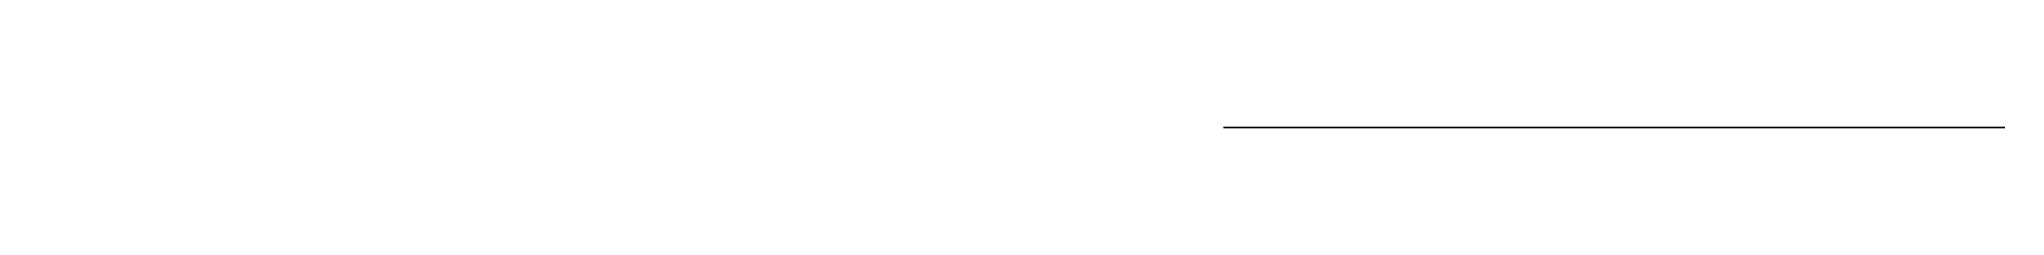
# Model space of a CAD drawing. Header units: millimetres. Extents: x -13.6 to 61.7, y 0 to 0.
import ezdxf

# ---------------------------------------------------------------- set-up
doc = ezdxf.new("R2010")
doc.units = ezdxf.units.MM
doc.header["$MEASUREMENT"] = 0
doc.linetypes.add('ACAD_ISO03W100', pattern=[30, 12, -18])
doc.styles.get("Standard").update_dxf_attribs({"font": 'arial.ttf'})

msp = doc.modelspace()

# ---------------------------------------------------------------- linework, layer by layer
at = {"color": 0, "linetype": 'Continuous', "lineweight": 0}
for p, q in [((32.426, 0, -0.03), (31.757, 0, -0.03)), ((32.426, 0, 39.341), (31.757, 0, 39.341)), ((32.426, 0, -0.03), (31.757, 0, -0.03)), ((31.757, 0, 39.341), (32.426, 0, 39.341)), ((31.757, 0, -0.03), (31.757, 0, 39.341)), ((31.757, 0, 39.341), (31.757, 0, -0.03)), ((40.93, 0, -0.03), (32.426, 0, -0.03)), ((40.93, 0, 39.341), (32.426, 0, 39.341)), ((32.426, 0, 39.341), (32.426, 0, -0.03)), ((40.93, 0, -0.03), (32.426, 0, -0.03)), ((32.426, 0, 39.341), (40.93, 0, 39.341)), ((32.426, 0, -0.03), (32.426, 0, 39.341)), ((40.024, 0, 20.991), (40.499, 0, 20.991)), ((40.024, 0, 21.772), (40.024, 0, 21.033)), ((40.024, 0, 21.033), (40.024, 0, 21.772)), ((40.024, 0, 21.821), (40.024, 0, 21.772)), ((40.499, 0, 20.991), (40.024, 0, 20.991)), ((40.499, 0, 19.022), (40.024, 0, 19.022)), ((40.024, 0, 19.022), (40.499, 0, 19.022)), ((40.024, 0, 19.852), (40.024, 0, 19.065)), ((40.024, 0, 19.065), (40.024, 0, 19.852)), ((40.024, 0, 22.959), (40.499, 0, 22.959)), ((40.024, 0, 23.741), (40.024, 0, 23.002)), ((40.024, 0, 23.002), (40.024, 0, 23.789)), ((40.024, 0, 23.789), (40.024, 0, 23.741)), ((40.499, 0, 22.959), (40.024, 0, 22.959)), ((40.024, 0, 19.065), (40.024, 0, 19.852)), ((40.024, 0, 23.002), (40.024, 0, 23.789)), ((40.024, 0, 21.033), (40.024, 0, 21.821)), ((40.024, 0, 23.002), (40.024, 0, 23.002)), ((40.024, 0, 23.003), (40.024, 0, 23.396)), ((40.024, 0, 21.772), (40.024, 0, 21.035)), ((40.024, 0, 21.034), (40.024, 0, 21.033)), ((40.024, 0, 21.772), (40.024, 0, 21.821)), ((40.024, 0, 19.804), (40.024, 0, 19.065)), ((40.024, 0, 19.065), (40.024, 0, 19.852)), ((40.499, 0, 19.804), (40.499, 0, 19.852)), ((40.499, 0, 19.997), (40.499, 0, 19.459)), ((40.499, 0, 19.459), (40.499, 0, 18.921)), ((40.499, 0, 21.965), (40.499, 0, 21.427)), ((40.499, 0, 21.427), (40.499, 0, 20.889)), ((40.499, 0, 23.396), (40.499, 0, 22.858)), ((40.499, 0, 23.934), (40.499, 0, 23.396)), ((40.499, 0, 21.427), (40.499, 0, 21.965)), ((40.499, 0, 20.889), (40.499, 0, 21.427)), ((40.499, 0, 23.396), (40.499, 0, 23.934)), ((40.499, 0, 22.858), (40.499, 0, 23.396)), ((40.499, 0, 19.459), (40.499, 0, 19.997)), ((40.499, 0, 18.921), (40.499, 0, 19.459)), ((40.93, 0, 23.975), (40.54, 0, 23.975)), ((40.54, 0, 20.847), (40.93, 0, 20.847)), ((40.54, 0, 20.017), (40.54, 0, 20.038)), ((40.54, 0, 19.479), (40.54, 0, 20.017)), ((40.54, 0, 18.879), (40.93, 0, 18.879)), ((40.54, 0, 18.9), (40.54, 0, 19.438)), ((40.93, 0, 19.479), (40.54, 0, 19.479)), ((40.54, 0, 20.017), (40.93, 0, 20.017)), ((40.54, 0, 19.479), (40.54, 0, 20.017)), ((40.54, 0, 19.438), (40.54, 0, 19.479)), ((40.93, 0, 20.038), (40.54, 0, 20.038)), ((40.93, 0, 20.868), (40.54, 0, 20.868)), ((40.54, 0, 21.406), (40.93, 0, 21.406)), ((40.54, 0, 20.868), (40.54, 0, 21.406)), ((40.54, 0, 22.816), (40.93, 0, 22.816)), ((40.93, 0, 21.448), (40.54, 0, 21.448)), ((40.54, 0, 21.986), (40.93, 0, 21.986)), ((40.54, 0, 21.448), (40.54, 0, 21.986)), ((40.54, 0, 18.879), (40.54, 0, 18.9)), ((40.54, 0, 23.375), (40.93, 0, 23.375)), ((40.54, 0, 23.416), (40.54, 0, 23.375)), ((40.93, 0, 23.416), (40.54, 0, 23.416)), ((40.93, 0, 22.007), (40.54, 0, 22.007)), ((40.54, 0, 23.954), (40.93, 0, 23.954)), ((40.54, 0, 23.975), (40.54, 0, 23.954)), ((40.93, 0, 23.975), (40.54, 0, 23.975)), ((40.54, 0, 20.017), (40.93, 0, 20.017)), ((40.54, 0, 20.038), (40.54, 0, 20.017)), ((40.93, 0, 20.038), (40.54, 0, 20.038)), ((40.54, 0, 21.406), (40.93, 0, 21.406)), ((40.54, 0, 21.448), (40.54, 0, 21.406)), ((40.93, 0, 21.448), (40.54, 0, 21.448)), ((40.54, 0, 22.816), (40.93, 0, 22.816)), ((40.54, 0, 22.837), (40.54, 0, 22.816)), ((40.93, 0, 22.837), (40.54, 0, 22.837)), ((40.54, 0, 20.847), (40.93, 0, 20.847)), ((40.54, 0, 20.868), (40.54, 0, 20.847)), ((40.93, 0, 20.868), (40.54, 0, 20.868)), ((40.93, 0, 23.416), (40.54, 0, 23.416)), ((40.54, 0, 23.954), (40.93, 0, 23.954)), ((40.54, 0, 23.416), (40.54, 0, 23.954)), ((40.54, 0, 21.986), (40.93, 0, 21.986)), ((40.54, 0, 22.007), (40.54, 0, 21.986)), ((40.93, 0, 22.007), (40.54, 0, 22.007)), ((40.93, 0, 18.9), (40.54, 0, 18.9)), ((40.54, 0, 19.438), (40.93, 0, 19.438)), ((40.54, 0, 18.9), (40.54, 0, 19.438)), ((40.93, 0, 22.837), (40.54, 0, 22.837)), ((40.54, 0, 23.375), (40.93, 0, 23.375)), ((40.54, 0, 22.837), (40.54, 0, 23.375)), ((40.54, 0, 18.879), (40.93, 0, 18.879)), ((40.54, 0, 18.9), (40.54, 0, 18.879)), ((40.93, 0, 18.9), (40.54, 0, 18.9)), ((40.54, 0, 19.438), (40.93, 0, 19.438)), ((40.54, 0, 19.479), (40.54, 0, 19.438)), ((40.93, 0, 19.479), (40.54, 0, 19.479)), ((40.54, 0, 20.847), (40.54, 0, 20.868)), ((40.54, 0, 21.448), (40.54, 0, 21.986)), ((40.54, 0, 23.375), (40.54, 0, 23.416)), ((40.54, 0, 20.868), (40.54, 0, 21.406)), ((40.54, 0, 21.986), (40.54, 0, 22.007)), ((40.54, 0, 21.406), (40.54, 0, 21.448)), ((40.54, 0, 22.837), (40.54, 0, 23.375)), ((40.54, 0, 23.416), (40.54, 0, 23.954)), ((40.54, 0, 23.954), (40.54, 0, 23.975)), ((40.54, 0, 22.816), (40.54, 0, 22.837)), ((41.599, 0, -0.03), (40.93, 0, -0.03)), ((41.599, 0, 39.341), (40.93, 0, 39.341)), ((41.599, 0, -0.03), (40.93, 0, -0.03)), ((40.93, 0, 39.341), (41.599, 0, 39.341)), ((40.93, 0, -0.03), (40.93, 0, 39.341)), ((40.93, 0, 39.341), (40.93, 0, -0.03)), ((41.993, 0, 26.152), (41.599, 0, 26.152)), ((41.599, 0, 16.703), (41.989, 0, 16.703)), ((41.993, 0, 26.152), (41.599, 0, 26.152)), ((41.599, 0, 39.341), (41.599, 0, -0.03)), ((41.599, 0, -0.03), (41.599, 0, 39.341)), ((41.599, 0, 16.703), (41.989, 0, 16.703)), ((41.989, 0, 16.703), (41.99, 0, 16.703)), ((41.989, 0, 16.703), (41.993, 0, 16.703)), ((41.99, 0, 16.703), (41.993, 0, 16.703)), ((41.993, 0, 16.707), (41.993, 0, 26.152)), ((41.993, 0, 26.152), (42.387, 0, 26.152)), ((41.993, 0, 26.9), (41.993, 0, 27.529)), ((41.993, 0, 26.152), (41.993, 0, 26.9)), ((41.993, 0, 16.707), (41.993, 0, 26.152)), ((41.993, 0, 16.703), (41.993, 0, 16.707)), ((41.993, 0, 12.411), (41.993, 0, 16.699)), ((41.993, 0, 11.781), (41.993, 0, 12.411)), ((41.993, 0, 26.152), (42.387, 0, 26.152)), ((41.993, 0, 12.411), (41.993, 0, 16.699)), ((41.993, 0, 26.152), (41.993, 0, 26.9)), ((41.993, 0, 26.9), (61.678, 0, 26.9)), ((41.993, 0, 26.9), (41.993, 0, 27.529)), ((61.678, 0, 26.9), (41.993, 0, 26.9)), ((41.993, 0, 27.529), (61.678, 0, 27.529)), ((61.678, 0, 27.529), (41.993, 0, 27.529)), ((41.993, 0, 11.781), (61.678, 0, 11.781)), ((61.678, 0, 12.411), (41.993, 0, 12.411)), ((41.993, 0, 11.781), (41.993, 0, 12.411)), ((61.678, 0, 11.781), (41.993, 0, 11.781)), ((41.993, 0, 12.411), (61.678, 0, 12.411)), ((41.993, 0, 16.703), (41.993, 0, 16.707)), ((41.993, 0, 16.699), (41.993, 0, 16.703)), ((41.993, 0, 16.703), (41.997, 0, 16.703)), ((41.997, 0, 16.703), (41.993, 0, 16.703)), ((41.993, 0, 16.699), (41.993, 0, 16.703)), ((41.997, 0, 16.703), (42.387, 0, 16.703)), ((42.387, 0, 16.703), (41.997, 0, 16.703)), ((42.022, 0, 20.847), (42.456, 0, 20.847)), ((42.022, 0, 20.862), (42.022, 0, 20.847)), ((42.456, 0, 20.862), (42.022, 0, 20.862)), ((42.022, 0, 21.992), (42.456, 0, 21.992)), ((42.022, 0, 22.007), (42.022, 0, 21.992)), ((42.456, 0, 22.007), (42.022, 0, 22.007)), ((42.022, 0, 23.381), (42.456, 0, 23.381)), ((42.022, 0, 23.41), (42.022, 0, 23.381)), ((42.456, 0, 23.41), (42.022, 0, 23.41)), ((42.022, 0, 21.413), (42.456, 0, 21.413)), ((42.022, 0, 21.442), (42.022, 0, 21.413)), ((42.456, 0, 21.442), (42.022, 0, 21.442)), ((42.022, 0, 22.816), (42.456, 0, 22.816)), ((42.022, 0, 22.83), (42.022, 0, 22.816)), ((42.456, 0, 22.83), (42.022, 0, 22.83)), ((42.022, 0, 23.961), (42.456, 0, 23.961)), ((42.022, 0, 23.975), (42.022, 0, 23.961)), ((42.456, 0, 23.975), (42.022, 0, 23.975)), ((42.022, 0, 19.444), (42.456, 0, 19.444)), ((42.022, 0, 19.473), (42.022, 0, 19.444)), ((42.456, 0, 19.473), (42.022, 0, 19.473)), ((42.022, 0, 20.024), (42.456, 0, 20.024)), ((42.022, 0, 20.038), (42.022, 0, 20.024)), ((42.456, 0, 20.038), (42.022, 0, 20.038)), ((42.022, 0, 18.879), (42.456, 0, 18.879)), ((42.022, 0, 18.893), (42.022, 0, 18.879)), ((42.456, 0, 18.893), (42.022, 0, 18.893)), ((42.022, 0, 20.862), (42.022, 0, 21.413)), ((42.022, 0, 21.442), (42.022, 0, 21.992)), ((42.022, 0, 22.83), (42.022, 0, 23.381)), ((42.022, 0, 23.41), (42.022, 0, 23.961)), ((42.022, 0, 18.893), (42.022, 0, 19.444)), ((42.022, 0, 19.473), (42.022, 0, 20.024)), ((42.022, 0, 21.425), (42.022, 0, 21.442)), ((42.022, 0, 21.413), (42.022, 0, 21.425)), ((42.022, 0, 18.881), (42.022, 0, 18.893)), ((42.022, 0, 18.879), (42.022, 0, 18.881)), ((42.022, 0, 23.961), (42.022, 0, 23.41)), ((42.456, 0, 23.961), (42.022, 0, 23.961)), ((42.022, 0, 23.41), (42.456, 0, 23.41)), ((42.022, 0, 23.381), (42.022, 0, 22.83)), ((42.456, 0, 23.381), (42.022, 0, 23.381)), ((42.022, 0, 22.83), (42.456, 0, 22.83)), ((42.022, 0, 20.032), (42.022, 0, 20.038)), ((42.022, 0, 20.024), (42.022, 0, 20.032)), ((42.022, 0, 23.394), (42.022, 0, 23.41)), ((42.022, 0, 23.381), (42.022, 0, 23.394)), ((42.456, 0, 20.847), (42.022, 0, 20.847)), ((42.022, 0, 22.001), (42.022, 0, 22.007)), ((42.022, 0, 21.992), (42.022, 0, 22.001)), ((42.022, 0, 22.007), (42.456, 0, 22.007)), ((42.022, 0, 22.818), (42.022, 0, 22.83)), ((42.022, 0, 22.816), (42.022, 0, 22.818)), ((42.022, 0, 20.038), (42.456, 0, 20.038)), ((42.456, 0, 18.879), (42.022, 0, 18.879)), ((42.022, 0, 19.457), (42.022, 0, 19.473)), ((42.022, 0, 19.444), (42.022, 0, 19.457)), ((42.022, 0, 21.413), (42.022, 0, 20.862)), ((42.456, 0, 21.413), (42.022, 0, 21.413)), ((42.022, 0, 20.862), (42.456, 0, 20.862)), ((42.022, 0, 23.975), (42.456, 0, 23.975)), ((42.022, 0, 21.992), (42.022, 0, 21.442)), ((42.456, 0, 21.992), (42.022, 0, 21.992)), ((42.022, 0, 21.442), (42.456, 0, 21.442)), ((42.022, 0, 19.444), (42.022, 0, 18.893)), ((42.456, 0, 19.444), (42.022, 0, 19.444)), ((42.022, 0, 18.893), (42.456, 0, 18.893)), ((42.022, 0, 20.024), (42.022, 0, 19.473)), ((42.456, 0, 20.024), (42.022, 0, 20.024)), ((42.022, 0, 19.473), (42.456, 0, 19.473)), ((42.022, 0, 23.97), (42.022, 0, 23.975)), ((42.022, 0, 23.961), (42.022, 0, 23.97)), ((42.456, 0, 22.816), (42.022, 0, 22.816)), ((42.022, 0, 20.85), (42.022, 0, 20.862)), ((42.022, 0, 20.847), (42.022, 0, 20.85)), ((42.387, 0, 26.152), (42.387, 0, 23.975)), ((42.387, 0, 22.816), (42.387, 0, 22.007)), ((42.387, 0, 20.847), (42.387, 0, 20.038)), ((42.387, 0, 18.879), (42.387, 0, 16.703)), ((42.387, 0, 16.703), (42.387, 0, 18.879)), ((42.387, 0, 20.038), (42.387, 0, 20.847)), ((42.387, 0, 22.007), (42.387, 0, 22.816)), ((42.387, 0, 23.975), (42.387, 0, 26.152)), ((42.387, 0, 23.975), (42.387, 0, 22.816)), ((42.387, 0, 22.007), (42.387, 0, 20.847)), ((42.387, 0, 20.038), (42.387, 0, 18.879)), ((42.387, 0, 18.879), (42.387, 0, 20.038)), ((42.387, 0, 20.847), (42.387, 0, 22.007)), ((42.387, 0, 22.816), (42.387, 0, 23.975)), ((42.456, 0, 20.847), (42.456, 0, 20.862)), ((42.456, 0, 21.992), (42.456, 0, 21.442)), ((42.456, 0, 23.381), (42.456, 0, 22.83)), ((42.456, 0, 21.992), (42.456, 0, 22.007)), ((42.456, 0, 23.381), (42.456, 0, 23.41)), ((42.456, 0, 21.413), (42.456, 0, 20.862)), ((42.456, 0, 21.413), (42.456, 0, 21.442)), ((42.456, 0, 22.816), (42.456, 0, 22.83)), ((42.456, 0, 23.961), (42.456, 0, 23.975)), ((42.456, 0, 23.961), (42.456, 0, 23.41)), ((42.456, 0, 20.862), (42.456, 0, 20.847)), ((42.456, 0, 22.007), (42.456, 0, 21.992)), ((42.456, 0, 19.444), (42.456, 0, 18.893)), ((42.456, 0, 19.444), (42.456, 0, 19.473)), ((42.456, 0, 20.024), (42.456, 0, 19.473)), ((42.456, 0, 20.024), (42.456, 0, 20.038)), ((42.456, 0, 18.879), (42.456, 0, 18.893)), ((42.456, 0, 22.83), (42.456, 0, 22.816)), ((42.456, 0, 23.975), (42.456, 0, 23.961)), ((42.456, 0, 23.41), (42.456, 0, 23.381)), ((42.456, 0, 23.41), (42.456, 0, 23.961)), ((42.456, 0, 22.83), (42.456, 0, 23.381)), ((42.456, 0, 20.862), (42.456, 0, 21.413)), ((42.456, 0, 21.442), (42.456, 0, 21.992)), ((42.456, 0, 18.893), (42.456, 0, 19.444)), ((42.456, 0, 19.473), (42.456, 0, 20.024)), ((42.456, 0, 18.893), (42.456, 0, 18.879)), ((42.456, 0, 21.442), (42.456, 0, 21.413)), ((42.456, 0, 19.473), (42.456, 0, 19.444)), ((42.456, 0, 20.038), (42.456, 0, 20.024)), ((42.485, 0, 21.427), (42.485, 0, 21.978)), ((42.485, 0, 22.845), (42.485, 0, 23.396)), ((42.485, 0, 20.876), (42.485, 0, 21.427)), ((42.485, 0, 23.396), (42.485, 0, 23.946)), ((42.485, 0, 18.908), (42.485, 0, 19.459)), ((42.485, 0, 19.459), (42.485, 0, 20.009)), ((42.485, 0, 23.396), (42.485, 0, 22.845)), ((42.485, 0, 23.946), (42.485, 0, 23.396)), ((42.485, 0, 21.427), (42.485, 0, 20.876)), ((42.485, 0, 21.978), (42.485, 0, 21.427)), ((42.485, 0, 19.459), (42.485, 0, 18.908)), ((42.485, 0, 20.009), (42.485, 0, 19.459)), ((61.678, 0, 26.9), (61.678, 0, 27.529)), ((61.678, 0, 11.781), (61.678, 0, 12.411)), ((61.678, 0, 27.529), (61.678, 0, 26.9)), ((61.678, 0, 12.411), (61.678, 0, 11.781))]:
    msp.add_line(p, q, dxfattribs=at)
at = {"color": 0, "linetype": 'ACAD_ISO03W100', "lineweight": 0, "ltscale": 0.05}
for p, q in [((61.678, 0, 12.411), (61.678, 0, 26.9)), ((61.678, 0, 26.9), (61.678, 0, 12.411))]:
    msp.add_line(p, q, dxfattribs=at)
at = {"color": 0, "linetype": 'Continuous', "lineweight": 0, "extrusion": (0, -1, 0)}
for centre, radius, start, end in [((40.54, 19.997), 0.0416, 90, 180), ((40.54, 18.921), 0.0416, 180, 270), ((40.54, 19.997), 0.0416, 90, 180), ((40.54, 18.921), 0.0416, 180, 270), ((40.54, 22.858), 0.0416, 180, 270), ((40.54, 20.889), 0.0416, 180, 270), ((40.54, 20.889), 0.0416, 180, 270), ((40.54, 23.934), 0.0416, 90, 180), ((40.54, 21.965), 0.0416, 90, 180), ((40.54, 23.934), 0.0416, 90, 180), ((40.54, 22.858), 0.0416, 180, 270), ((40.54, 21.965), 0.0416, 90, 180), ((41.993, 16.703), 0.00394, 90, 180.00002), ((41.993, 16.703), 0.00394, 90, 180), ((41.993, 16.703), 0.00394, 180, 270), ((41.993, 16.703), 0.00394, 270, 90), ((41.993, 16.703), 0.00394, 270, 90), ((42.022, 20.876), 0.0289, 180, 270), ((42.022, 23.946), 0.0289, 90, 180), ((42.022, 21.978), 0.0289, 90, 180), ((42.022, 18.908), 0.0289, 180, 270), ((42.022, 20.009), 0.0289, 90, 180), ((42.022, 22.845), 0.0289, 180, 270), ((42.022, 18.908), 0.0289, 180, 270), ((42.022, 20.009), 0.0289, 90, 180), ((42.022, 21.978), 0.0289, 90, 180), ((42.022, 22.845), 0.0289, 180, 270), ((42.022, 23.946), 0.0289, 90, 180), ((42.022, 20.876), 0.0289, 180, 270), ((42.456, 22.845), 0.0289, 270, 0), ((42.456, 23.946), 0.0289, 0, 90), ((42.456, 20.876), 0.0289, 270, 0), ((42.456, 21.978), 0.0289, 0, 90), ((42.456, 20.876), 0.0289, 270, 360), ((42.456, 21.978), 0.0289, 0, 90), ((42.456, 20.009), 0.0289, 360, 90), ((42.456, 18.908), 0.0289, 270, 0), ((42.456, 22.845), 0.0289, 270, 360), ((42.456, 23.946), 0.0289, 0, 90), ((42.456, 18.908), 0.0289, 270, 0), ((42.456, 20.009), 0.0289, 0, 90)]:
    msp.add_arc(centre, radius, start, end, dxfattribs=at)
for centre, major_axis, start_param, end_param in [((40.54, 0, 19.997), (0.0416, 0), 1.570796, 3.141593), ((40.54, 0, 19.459), (0.0416, 0), 1.570796, 3.141593), ((40.54, 0, 19.997), (-0.0416, 0), 4.712389, 6.283185), ((40.54, 0, 18.921), (0.0416, 0), 3.141593, 4.712389), ((40.54, 0, 19.459), (-0.0416, 0), 0, 1.570796), ((40.54, 0, 19.459), (0.0416, 0), 3.141593, 4.712389), ((40.54, 0, 19.459), (-0.0416, 0), 4.712389, 6.283185), ((40.54, 0, 18.921), (-0.0416, 0), 0, 1.570796), ((40.54, 0, 20.889), (-0.0416, 0), 0, 1.570796), ((40.54, 0, 21.427), (0.0416, 0), 1.570796, 3.141593), ((40.54, 0, 21.965), (-0.0416, 0), 4.712389, 6.283185), ((40.54, 0, 23.396), (0.0416, 0), 3.141593, 4.712389), ((40.54, 0, 23.396), (-0.0416, 0), 4.712389, 6.283185), ((40.54, 0, 20.889), (0.0416, 0), 3.141593, 4.712389), ((40.54, 0, 21.427), (-0.0416, 0), 0, 1.570796), ((40.54, 0, 21.965), (0.0416, 0), 1.570796, 3.141593), ((40.54, 0, 21.427), (0.0416, 0), 3.141593, 4.712389), ((40.54, 0, 21.427), (-0.0416, 0), 4.712389, 6.283185), ((40.54, 0, 22.858), (0.0416, 0), 3.141593, 4.712389), ((40.54, 0, 23.396), (-0.0416, 0), 0, 1.570796), ((40.54, 0, 23.396), (0.0416, 0), 1.570796, 3.141593), ((40.54, 0, 23.934), (-0.0416, 0), 4.712389, 6.283185), ((40.54, 0, 23.934), (0.0416, 0), 1.570796, 3.141593), ((40.54, 0, 22.858), (-0.0416, 0), 0, 1.570796), ((42.022, 0, 20.876), (0.0289, 0), 3.141593, 4.712389), ((42.022, 0, 21.427), (-0.0289, 0), 0, 1.570796), ((42.022, 0, 21.427), (0.0289, 0), 1.570796, 3.141593), ((42.022, 0, 21.978), (-0.0289, 0), 4.712389, 6.283185), ((42.022, 0, 22.845), (0.0289, 0), 3.141593, 4.712389), ((42.022, 0, 23.396), (-0.0289, 0), 0, 1.570796), ((42.022, 0, 23.396), (0.0289, 0), 1.570796, 3.141593), ((42.022, 0, 23.946), (-0.0289, 0), 4.712389, 6.283185), ((42.022, 0, 18.908), (0.0289, 0), 3.141593, 4.712389), ((42.022, 0, 19.459), (-0.0289, 0), 0, 1.570796), ((42.022, 0, 19.459), (0.0289, 0), 1.570796, 3.141593), ((42.022, 0, 20.009), (-0.0289, 0), 4.712389, 6.283185), ((42.022, 0, 21.427), (-0.0289, 0), 4.712389, 6.283185), ((42.022, 0, 21.427), (0.0289, 0), 3.141593, 4.712389), ((42.022, 0, 18.908), (-0.0289, 0), 0, 1.570796), ((42.022, 0, 20.009), (0.0289, 0), 1.570796, 3.141593), ((42.022, 0, 23.396), (-0.0289, 0), 4.712389, 6.283185), ((42.022, 0, 23.396), (0.0289, 0), 3.141593, 4.712389), ((42.022, 0, 21.978), (0.0289, 0), 1.570796, 3.141593), ((42.022, 0, 22.845), (-0.0289, 0), 0, 1.570796), ((42.022, 0, 19.459), (-0.0289, 0), 4.712389, 6.283185), ((42.022, 0, 19.459), (0.0289, 0), 3.141593, 4.712389), ((42.022, 0, 23.946), (0.0289, 0), 1.570796, 3.141593), ((42.022, 0, 20.876), (-0.0289, 0), 0, 1.570796), ((42.456, 0, 21.978), (-0.0289, 0), 3.141593, 4.712389), ((42.456, 0, 21.427), (0.0289, 0), 0, 1.570796), ((42.456, 0, 23.396), (-0.0289, 0), 1.570796, 3.141593), ((42.456, 0, 22.845), (0.0289, 0), 4.712389, 6.283185), ((42.456, 0, 21.427), (-0.0289, 0), 1.570796, 3.141593), ((42.456, 0, 20.876), (0.0289, 0), 4.712389, 6.283185), ((42.456, 0, 23.946), (-0.0289, 0), 3.141593, 4.712389), ((42.456, 0, 23.396), (0.0289, 0), 0, 1.570796), ((42.456, 0, 20.876), (-0.0289, 0), 1.570796, 3.141593), ((42.456, 0, 21.978), (0.0289, 0), 0, 1.570796), ((42.456, 0, 19.459), (-0.0289, 0), 1.570796, 3.141593), ((42.456, 0, 18.908), (0.0289, 0), 4.712389, 6.283185), ((42.456, 0, 20.009), (-0.0289, 0), 3.141593, 4.712389), ((42.456, 0, 19.459), (0.0289, 0), 0, 1.570796), ((42.456, 0, 22.845), (-0.0289, 0), 1.570796, 3.141593), ((42.456, 0, 23.946), (0.0289, 0), 0, 1.570796), ((42.456, 0, 23.396), (-0.0289, 0), 3.141593, 4.712389), ((42.456, 0, 23.396), (0.0289, 0), 4.712389, 6.283185), ((42.456, 0, 18.908), (-0.0289, 0), 1.570796, 3.141593), ((42.456, 0, 21.427), (-0.0289, 0), 3.141593, 4.712389), ((42.456, 0, 21.427), (0.0289, 0), 4.712389, 6.283185), ((42.456, 0, 19.459), (-0.0289, 0), 3.141593, 4.712389), ((42.456, 0, 19.459), (0.0289, 0), 4.712389, 6.283185), ((42.456, 0, 20.009), (0.0289, 0), 0, 1.570796)]:
    msp.add_ellipse(centre, major_axis=major_axis, ratio=0.5, start_param=start_param, end_param=end_param, dxfattribs=at)

# ---------------------------------------------------------------- texts
at = {"extrusion": (0, -1, 0), "attachment_point": 1, "text_direction": (1, 0, 0)}
for s, width, insert, char_height in [('1', 22.85989, (-13.611, 0, -5.834), 0.2), ('FRONT VIEW', 67.66845, (11.407, 0, -5.017), 2.4)]:
    msp.add_mtext_dynamic_manual_height_columns(s, width=width, gutter_width=1, heights=[0], dxfattribs=dict(at, insert=insert, char_height=char_height))

doc.saveas('drawing.dxf')
